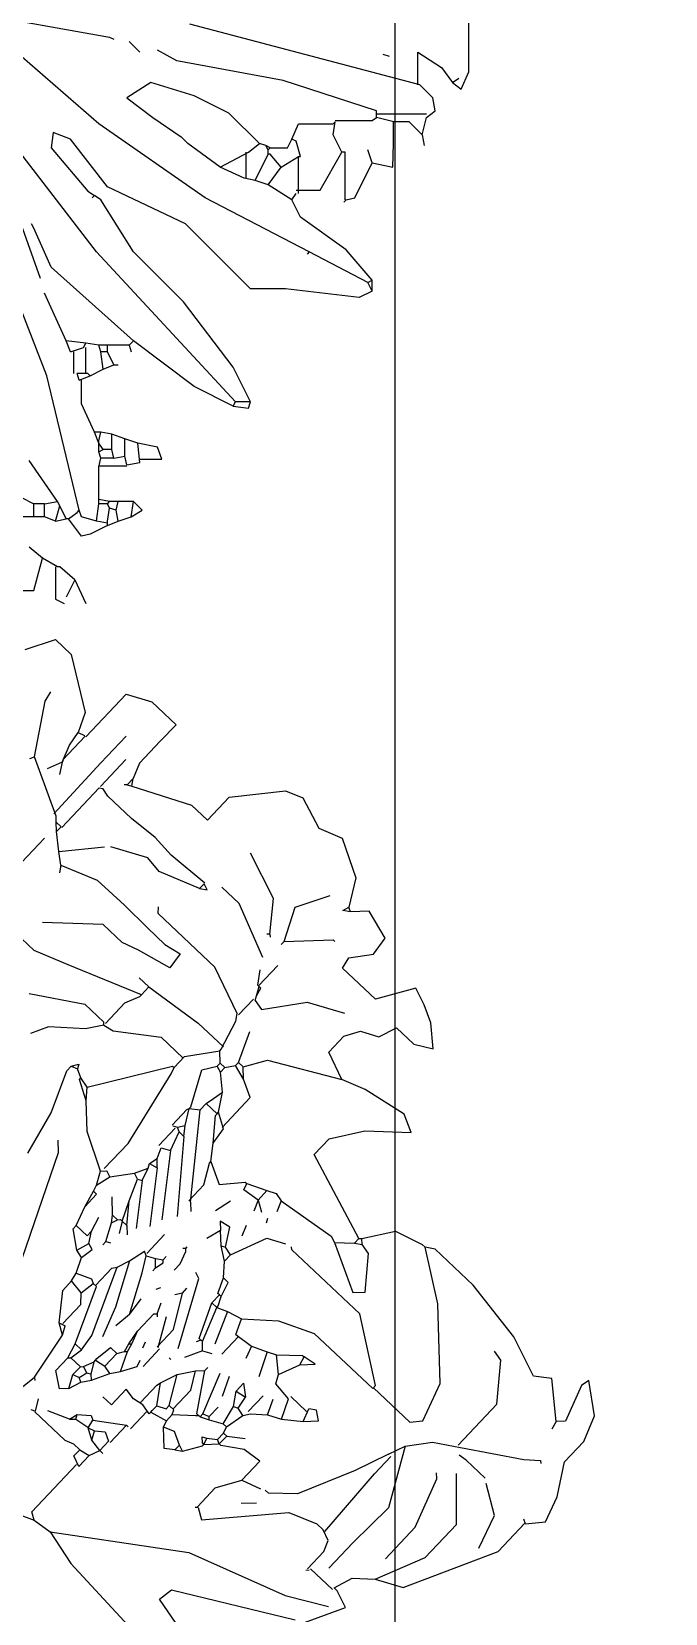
# Model space of a CAD drawing. Header units: metres. Extents: x 1769 to 3632, y 809 to 2652.
# Drawn here: x 2678.68 to 2678.918, y 1869.875 to 1870.469 of the extents above; entities that cross this region are included whole.
import ezdxf

# ---------------------------------------------------------------- set-up
doc = ezdxf.new("R2010")
doc.units = ezdxf.units.M
doc.header["$LTSCALE"] = 10
doc.layers.add('A-FLOR-LEVL', color=2, linetype='Continuous')
doc.layers.add('L-PLNT', color=66, linetype='Continuous')

# ---------------------------------------------------------------- blocks, each defined once
blk = doc.blocks.new('GARRA DE LEON')
at = {"layer": 'L-PLNT', "color": 65, "linetype": 'Continuous'}
for p, q in [((1271.7117, 335.3075), (1271.7821, 335.3903)), ((1271.7821, 335.3903), (1271.8152, 335.4027)), ((1271.8152, 335.4027), (1271.8773, 335.382)), ((1271.8773, 335.382), (1271.9229, 335.3986)), ((1271.9229, 335.3986), (1271.9933, 335.3613)), ((1271.9933, 335.3613), (1272.0223, 335.3116)), ((1271.4342, 335.3158), (1271.4798, 335.3386)), ((1271.4798, 335.3386), (1271.5439, 335.3386)), ((1271.5439, 335.3386), (1271.5429, 335.2951)), ((1272.0554, 335.3323), (1272.0305, 335.3075)), ((1272.1134, 335.3158), (1272.0554, 335.3323)), ((1271.2354, 335.2454), (1271.2644, 335.2992)), ((1271.2644, 335.2992), (1271.3059, 335.2992)), ((1271.3059, 335.2992), (1271.4011, 335.2371)), ((1271.4342, 335.204), (1271.4342, 335.3158)), ((1271.7117, 335.2474), (1271.7117, 335.3075)), ((1271.9477, 335.2412), (1271.9809, 335.3034)), ((1272.0181, 335.2992), (1272.0223, 335.3116)), ((1272.0305, 335.3075), (1272.0181, 335.2992)), ((1272.0305, 335.3075), (1272.0223, 335.3116)), ((1272.1175, 335.2785), (1272.1134, 335.3158)), ((1271.5429, 335.2951), (1271.5429, 335.2371)), ((1272.0885, 335.2412), (1272.1175, 335.2785)), ((1272.2211, 335.2868), (1272.1796, 335.2185)), ((1272.2542, 335.2744), (1272.2211, 335.2868)), ((1272.2873, 335.2578), (1272.2542, 335.2744)), ((1271.4011, 335.2371), (1271.4177, 335.1998)), ((1271.4891, 335.1874), (1271.4891, 335.2578)), ((1271.5429, 335.2371), (1271.5543, 335.2081)), ((1271.5626, 335.1957), (1271.6703, 335.2474)), ((1271.6703, 335.2474), (1271.7117, 335.2474)), ((1271.9063, 335.2247), (1271.8152, 335.2578)), ((1271.9767, 335.1791), (1271.9477, 335.2412)), ((1271.9767, 335.1791), (1272.043, 335.2454)), ((1272.043, 335.2454), (1272.0471, 335.2454)), ((1272.0927, 335.2185), (1272.0885, 335.2412)), ((1272.3246, 335.2247), (1272.2873, 335.2578)), ((1271.3307, 335.1998), (1271.3265, 335.2205)), ((1271.5191, 335.1543), (1271.5191, 335.2247)), ((1271.5543, 335.1915), (1271.5543, 335.2081)), ((1271.5626, 335.1957), (1271.5543, 335.2081)), ((1271.9477, 335.1708), (1271.9063, 335.2247)), ((1272.1796, 335.2185), (1272.0927, 335.2185)), ((1272.2335, 335.1708), (1272.2459, 335.206)), ((1272.2459, 335.206), (1272.2915, 335.206)), ((1272.2915, 335.206), (1272.3246, 335.2247)), ((1271.3887, 335.1087), (1271.3307, 335.1998)), ((1271.4177, 335.1998), (1271.4301, 335.204)), ((1271.4218, 335.1708), (1271.4177, 335.1998)), ((1271.4321, 335.1418), (1271.4321, 335.204)), ((1271.4901, 335.0549), (1271.4891, 335.1874)), ((1271.5543, 335.1915), (1271.5502, 335.1874)), ((1271.5543, 335.1915), (1271.5626, 335.1957)), ((1271.9767, 335.1791), (1271.9767, 335.1708)), ((1271.4342, 335.1377), (1271.4218, 335.1708)), ((1271.5191, 335.1501), (1271.5253, 335.1543)), ((1271.5191, 335.0466), (1271.5191, 335.1501)), ((1271.5419, 335.1504), (1271.5253, 335.1543)), ((1271.604, 335.1504), (1271.5419, 335.1504)), ((1271.662, 335.1548), (1271.604, 335.1504)), ((1271.7076, 335.1512), (1271.662, 335.1548)), ((1271.7904, 335.1563), (1271.7076, 335.1512)), ((1271.8028, 335.1501), (1271.7904, 335.1543)), ((1271.7904, 335.1418), (1271.7904, 335.1543)), ((1271.7904, 335.1418), (1271.8028, 335.1501)), ((1271.8649, 335.1729), (1271.8194, 335.1729)), ((1271.9684, 335.1294), (1271.8649, 335.1729)), ((1271.9477, 335.1708), (1271.9436, 335.1667)), ((1271.9477, 335.1708), (1271.9519, 335.1667)), ((1272.0885, 335.1253), (1272.1548, 335.1584)), ((1272.1838, 335.1253), (1272.2003, 335.1543)), ((1272.2003, 335.1543), (1272.2335, 335.1708)), ((1271.4342, 335.1377), (1271.4218, 335.1087)), ((1271.4342, 335.1377), (1271.4342, 335.1418)), ((1271.4342, 335.1377), (1271.4466, 335.117)), ((1271.6786, 335.117), (1271.6123, 335.0839)), ((1271.7117, 335.1129), (1271.6786, 335.117)), ((1271.7904, 335.1418), (1271.7117, 335.1129)), ((1271.9995, 335.0839), (1271.9995, 335.1377)), ((1272.0347, 335.0549), (1272.0885, 335.1253)), ((1272.1838, 335.0839), (1272.1838, 335.1253)), ((1271.3845, 335.1004), (1271.3887, 335.1087)), ((1271.4135, 335.0963), (1271.3887, 335.1087)), ((1271.4963, 335.0549), (1271.4135, 335.0963)), ((1271.9974, 335.0839), (1271.9809, 335.1087)), ((1272.3701, 335.0963), (1272.2832, 335.0797)), ((1272.4033, 335.0797), (1272.3701, 335.0963)), ((1271.5046, 335.0466), (1271.4963, 335.0549)), ((1271.546, 335.0093), (1271.604, 335.0756)), ((1271.7655, 335.0528), (1271.7572, 335.0632)), ((1272.0015, 335.0839), (1271.9974, 335.0839)), ((1272.0098, 335.0673), (1272.0015, 335.0839)), ((1272.0057, 335.0839), (1272.0015, 335.0839)), ((1272.0098, 335.0673), (1272.0057, 335.0839)), ((1272.014, 335.059), (1272.0098, 335.0673)), ((1272.0098, 335.0176), (1272.0098, 335.059)), ((1272.014, 335.059), (1272.0347, 335.0549)), ((1272.1092, 334.9928), (1272.2376, 335.0632)), ((1272.2376, 335.0632), (1272.1838, 335.0839)), ((1272.2832, 335.0797), (1272.2376, 335.0632)), ((1272.337, 335.0218), (1272.4033, 335.0797)), ((1271.517, 335.0342), (1271.5046, 335.0466)), ((1271.517, 335.0466), (1271.5046, 335.0466)), ((1271.517, 335.0342), (1271.517, 335.0466)), ((1271.546, 335.0093), (1271.517, 335.0342)), ((1271.9146, 335.0528), (1271.7655, 335.0528)), ((1271.8152, 335.0192), (1271.8484, 335.0259)), ((1271.8484, 335.0259), (1271.8525, 334.9928)), ((1272.0057, 335.0176), (1271.9146, 335.0528)), ((1271.5088, 334.9306), (1271.5088, 335.0093)), ((1271.5667, 334.9928), (1271.546, 335.0093)), ((1271.5667, 334.9928), (1271.6371, 335.0197)), ((1271.6371, 335.0197), (1271.7076, 335.0207)), ((1271.7076, 335.0207), (1271.7696, 335.0192)), ((1271.7696, 335.0192), (1271.8152, 335.0192)), ((1272.014, 335.0052), (1272.0057, 335.0176)), ((1272.0305, 334.9472), (1272.014, 335.0052)), ((1272.0719, 334.9514), (1272.0471, 335.0093)), ((1272.2976, 334.9638), (1272.337, 335.0218)), ((1271.5667, 334.9928), (1271.575, 334.9803)), ((1271.7034, 334.9658), (1271.6164, 334.8892)), ((1271.7531, 334.9658), (1271.7034, 334.9658)), ((1271.7862, 334.9762), (1271.7531, 334.9658)), ((1271.8525, 334.9928), (1271.7862, 334.9762)), ((1272.0844, 334.9514), (1272.1092, 334.9928)), ((1272.9747, 334.9679), (1272.9706, 334.9514)), ((1273.0286, 334.9265), (1272.9747, 334.9679)), ((1271.8484, 334.9389), (1271.8235, 334.9389)), ((1271.8484, 334.9389), (1271.9643, 334.9534)), ((1271.8484, 334.9182), (1271.8484, 334.9389)), ((1271.9643, 334.9534), (1272.0305, 334.9534)), ((1271.9891, 334.8892), (1272.0305, 334.9431)), ((1272.0305, 334.9431), (1272.0305, 334.9472)), ((1272.0471, 334.9265), (1272.0305, 334.9431)), ((1272.0595, 334.9265), (1272.0719, 334.9431)), ((1272.0719, 334.9431), (1272.0719, 334.9514)), ((1272.0844, 334.9514), (1272.0719, 334.9514)), ((1272.1009, 334.9348), (1272.0719, 334.9431)), ((1272.1009, 334.9348), (1272.0844, 334.9514)), ((1272.1341, 334.9182), (1272.1009, 334.9348)), ((1272.2976, 334.9224), (1272.2976, 334.9638)), ((1272.5109, 334.9224), (1272.5648, 334.9389)), ((1272.5648, 334.9389), (1272.573, 334.9389)), ((1272.5896, 334.9493), (1272.573, 334.9389)), ((1272.6642, 334.8768), (1272.573, 334.9389)), ((1272.689, 334.9493), (1272.5896, 334.9493)), ((1272.8132, 334.9306), (1272.689, 334.9493)), ((1272.9706, 334.9514), (1272.9954, 334.881)), ((1271.8484, 334.9182), (1271.7076, 334.8644)), ((1271.8359, 334.8851), (1271.8484, 334.9141)), ((1271.8484, 334.9141), (1271.8484, 334.9182)), ((1272.0305, 334.8934), (1272.0471, 334.9182)), ((1272.0471, 334.9182), (1272.0471, 334.9265)), ((1272.0595, 334.9265), (1272.0471, 334.9265)), ((1272.0595, 334.9141), (1272.0471, 334.9182)), ((1272.0595, 334.9141), (1272.0595, 334.9265)), ((1272.0885, 334.8892), (1272.0595, 334.9141)), ((1272.1341, 334.8395), (1272.1341, 334.9182)), ((1272.4695, 334.8644), (1272.2976, 334.9224)), ((1272.4736, 334.8685), (1272.5109, 334.9224)), ((1272.8919, 334.9017), (1272.8132, 334.9306)), ((1272.9209, 334.9224), (1272.8919, 334.9017)), ((1272.983, 334.8685), (1272.9209, 334.9224)), ((1273.0472, 334.8768), (1273.0286, 334.9265)), ((1271.8359, 334.8313), (1271.8359, 334.8851)), ((1271.8566, 334.8313), (1271.9312, 334.8851)), ((1271.9312, 334.8851), (1271.9891, 334.8851)), ((1271.9891, 334.8602), (1271.9891, 334.8892)), ((1272.0637, 334.8271), (1272.0305, 334.8934)), ((1272.0844, 334.8685), (1272.0885, 334.8892)), ((1272.1092, 334.8561), (1272.0885, 334.8892)), ((1272.7718, 334.7691), (1272.6642, 334.8768)), ((1272.8256, 334.881), (1272.805, 334.8851)), ((1272.8774, 334.8147), (1272.8256, 334.881)), ((1272.9954, 334.881), (1272.983, 334.8685)), ((1273.0472, 334.823), (1273.0472, 334.8768)), ((1271.7076, 334.8644), (1271.6413, 334.8395)), ((1271.8939, 334.7194), (1271.985, 334.8602)), ((1271.985, 334.8602), (1271.9891, 334.8602)), ((1271.9933, 334.8478), (1271.9891, 334.8602)), ((1272.0243, 334.6946), (1271.9933, 334.8478)), ((1272.0803, 334.852), (1272.0844, 334.8685)), ((1272.0803, 334.8354), (1272.0803, 334.852)), ((1272.1092, 334.852), (1272.0803, 334.852)), ((1272.1382, 334.8395), (1272.1092, 334.8561)), ((1272.1092, 334.852), (1272.1092, 334.8561)), ((1272.1092, 334.8478), (1272.1092, 334.852)), ((1272.1423, 334.8064), (1272.1092, 334.8478)), ((1272.4405, 334.8271), (1272.4695, 334.852)), ((1272.4695, 334.8644), (1272.4736, 334.8685)), ((1272.4695, 334.852), (1272.4695, 334.8644)), ((1272.4695, 334.852), (1272.4819, 334.8602)), ((1272.4819, 334.8602), (1272.4736, 334.8685)), ((1272.5026, 334.8561), (1272.4819, 334.8602)), ((1272.5482, 334.7981), (1272.5026, 334.8561)), ((1272.983, 334.8685), (1272.9872, 334.852)), ((1271.6413, 334.8395), (1271.575, 334.8395)), ((1271.691, 334.7733), (1271.7821, 334.8313)), ((1271.7821, 334.8313), (1271.8318, 334.8313)), ((1271.8359, 334.8271), (1271.8152, 334.7981)), ((1271.8359, 334.8271), (1271.8318, 334.8313)), ((1271.8359, 334.8271), (1271.8566, 334.8313)), ((1272.0616, 334.8188), (1272.0637, 334.823)), ((1272.0616, 334.7774), (1272.0616, 334.8188)), ((1272.0637, 334.823), (1272.0803, 334.8354)), ((1272.0637, 334.823), (1272.0637, 334.8271)), ((1272.0803, 334.794), (1272.0637, 334.823)), ((1272.1217, 334.7816), (1272.0803, 334.8354)), ((1272.1423, 334.8064), (1272.1382, 334.8395)), ((1272.279, 334.8106), (1272.2956, 334.8188)), ((1272.2956, 334.8188), (1272.3121, 334.8147)), ((1272.3121, 334.8147), (1272.4281, 334.8313)), ((1272.3121, 334.8147), (1272.3204, 334.794)), ((1272.4281, 334.8313), (1272.4405, 334.8271)), ((1272.4405, 334.8271), (1272.5316, 334.7816)), ((1272.8774, 334.707), (1272.8774, 334.8147)), ((1273.0824, 334.765), (1273.0472, 334.823)), ((1271.8152, 334.7981), (1271.7614, 334.7526)), ((1272.0719, 334.7816), (1272.0803, 334.794)), ((1272.0927, 334.7774), (1272.0803, 334.794)), ((1272.1631, 334.7774), (1272.1423, 334.8064)), ((1272.2045, 334.7567), (1272.2376, 334.794)), ((1272.2376, 334.794), (1272.2417, 334.794)), ((1272.2417, 334.794), (1272.279, 334.8106)), ((1272.2459, 334.7816), (1272.2417, 334.794)), ((1272.279, 334.7857), (1272.2459, 334.7816)), ((1272.279, 334.7857), (1272.279, 334.8106)), ((1272.279, 334.7857), (1272.2997, 334.7733)), ((1272.279, 334.7857), (1272.2873, 334.765)), ((1272.5316, 334.7816), (1272.5482, 334.7981)), ((1272.9872, 334.7733), (1273.012, 334.794)), ((1273.012, 334.794), (1273.0162, 334.7898)), ((1272.0637, 334.7774), (1272.0719, 334.7816)), ((1272.0699, 334.7319), (1272.0699, 334.7774)), ((1272.0803, 334.7774), (1272.0719, 334.7816)), ((1272.0927, 334.7402), (1272.0803, 334.7774)), ((1272.0927, 334.7774), (1272.0803, 334.7774)), ((1272.0927, 334.7774), (1272.1879, 334.6573)), ((1272.1879, 334.6946), (1272.1217, 334.7816)), ((1272.1631, 334.7774), (1272.2045, 334.7567)), ((1272.1631, 334.7733), (1272.1631, 334.7774)), ((1272.1838, 334.736), (1272.1631, 334.7733)), ((1272.3204, 334.765), (1272.3163, 334.7733)), ((1272.3411, 334.7443), (1272.3743, 334.7609)), ((1272.3908, 334.7609), (1272.3867, 334.765)), ((1272.5689, 334.7609), (1272.3908, 334.7609)), ((1272.6849, 334.6822), (1272.5689, 334.7609)), ((1272.7967, 334.6946), (1272.7718, 334.7691)), ((1272.8836, 334.707), (1272.9872, 334.7733)), ((1273.099, 334.7153), (1273.0824, 334.765)), ((1271.7614, 334.7526), (1271.7448, 334.7194)), ((1271.8442, 334.7277), (1271.8525, 334.7402)), ((1271.8442, 334.7277), (1271.8566, 334.7319)), ((1271.8442, 334.7153), (1271.8442, 334.7277)), ((1271.8525, 334.7402), (1271.8566, 334.7319)), ((1271.8732, 334.7236), (1271.8566, 334.7319)), ((1271.8732, 334.7194), (1271.8732, 334.7236)), ((1271.8939, 334.7194), (1271.8732, 334.7236)), ((1272.0761, 334.7319), (1272.0927, 334.7402)), ((1272.0844, 334.7112), (1272.0761, 334.7319)), ((1272.0927, 334.7402), (1272.1713, 334.6325)), ((1272.1838, 334.6946), (1272.1838, 334.736)), ((1272.2335, 334.7153), (1272.2417, 334.7484)), ((1272.3039, 334.7153), (1272.2956, 334.736)), ((1272.3121, 334.6739), (1272.3411, 334.7443)), ((1271.8773, 334.6366), (1271.8442, 334.7153)), ((1271.9105, 334.6987), (1271.8732, 334.7194)), ((1271.9105, 334.6987), (1271.8939, 334.7194)), ((1271.9519, 334.6573), (1271.9105, 334.6987)), ((1272.0243, 334.6283), (1272.0243, 334.6946)), ((1272.0803, 334.6946), (1272.0844, 334.7112)), ((1272.0803, 334.6946), (1272.0968, 334.6987)), ((1272.0844, 334.6863), (1272.0803, 334.6946)), ((1272.0968, 334.6987), (1272.0844, 334.7112)), ((1272.0968, 334.6987), (1272.1631, 334.6076)), ((1272.1879, 334.6946), (1272.2003, 334.6822)), ((1272.2749, 334.7112), (1272.2542, 334.707)), ((1272.2542, 334.707), (1272.2666, 334.6946)), ((1272.2666, 334.6946), (1272.2583, 334.6656)), ((1272.2873, 334.6739), (1272.2666, 334.6946)), ((1272.2956, 334.678), (1272.2749, 334.7112)), ((1272.7801, 334.676), (1272.7967, 334.6946)), ((1272.8381, 334.678), (1272.8836, 334.707)), ((1272.9085, 334.6967), (1272.8919, 334.6946)), ((1272.9582, 334.6967), (1272.9085, 334.6967)), ((1273.0741, 334.6863), (1273.099, 334.7153)), ((1272.0719, 334.6615), (1272.0844, 334.6863)), ((1272.0927, 334.6615), (1272.0844, 334.6863)), ((1272.2873, 334.6739), (1272.2956, 334.678)), ((1272.3121, 334.6573), (1272.2873, 334.6739)), ((1272.3121, 334.6739), (1272.2956, 334.678)), ((1272.3121, 334.6573), (1272.3121, 334.6739)), ((1272.4654, 334.6449), (1272.5316, 334.6739)), ((1272.5316, 334.6739), (1272.6849, 334.6739)), ((1272.6849, 334.6739), (1272.6849, 334.6822)), ((1272.6849, 334.676), (1272.7801, 334.676)), ((1272.805, 334.6366), (1272.8381, 334.678)), ((1272.9789, 334.5952), (1272.9126, 334.6656)), ((1273.0203, 334.6573), (1272.9665, 334.6905)), ((1273.0741, 334.6863), (1273.0658, 334.6905)), ((1273.0721, 334.6118), (1273.0721, 334.6863)), ((1271.898, 334.5497), (1271.8773, 334.6366)), ((1272.0223, 334.6201), (1271.9519, 334.6573)), ((1272.043, 334.6242), (1272.0719, 334.6615)), ((1272.0844, 334.6573), (1272.0719, 334.6615)), ((1272.0844, 334.6573), (1272.0927, 334.6615)), ((1272.1009, 334.6159), (1272.0844, 334.6573)), ((1272.0927, 334.6615), (1272.1465, 334.5869)), ((1272.3329, 334.6325), (1272.3121, 334.6573)), ((1272.3453, 334.6035), (1272.3329, 334.6325)), ((1272.3453, 334.6325), (1272.3329, 334.6325)), ((1272.3536, 334.6035), (1272.3453, 334.6325)), ((1272.4115, 334.5994), (1272.4654, 334.6449)), ((1272.573, 334.6325), (1272.5482, 334.6283)), ((1272.5523, 334.6118), (1272.573, 334.6325)), ((1272.7925, 334.6035), (1272.805, 334.6366)), ((1272.805, 334.6366), (1272.8629, 334.529)), ((1272.8919, 334.6325), (1272.8836, 334.6408)), ((1272.925, 334.5372), (1272.8919, 334.6325)), ((1273.041, 334.5911), (1273.0203, 334.6573)), ((1271.9394, 334.5911), (1271.9229, 334.6076)), ((1272.0223, 334.6201), (1272.0305, 334.6283)), ((1272.0347, 334.5952), (1272.0223, 334.6201)), ((1272.043, 334.6242), (1272.0305, 334.6283)), ((1272.0347, 334.5952), (1272.043, 334.6242)), ((1272.1299, 334.5786), (1272.1009, 334.6159)), ((1272.1175, 334.5786), (1272.1009, 334.6159)), ((1272.1941, 334.5662), (1272.1941, 334.6159)), ((1272.2417, 334.6242), (1272.2376, 334.6201)), ((1272.2417, 334.6242), (1272.2417, 334.6283)), ((1272.2459, 334.6201), (1272.2417, 334.6242)), ((1272.2542, 334.5952), (1272.2459, 334.6201)), ((1272.2542, 334.5952), (1272.2459, 334.6201)), ((1272.2997, 334.5994), (1272.2873, 334.6035)), ((1272.3494, 334.6035), (1272.3453, 334.6035)), ((1272.3494, 334.5828), (1272.3494, 334.6035)), ((1272.3536, 334.6035), (1272.3494, 334.6035)), ((1272.3619, 334.5869), (1272.3536, 334.6035)), ((1272.5068, 334.5952), (1272.544, 334.6283)), ((1272.5358, 334.5704), (1272.5523, 334.6118)), ((1272.544, 334.6283), (1272.5482, 334.6283)), ((1272.5523, 334.6118), (1272.5482, 334.6283)), ((1272.7925, 334.6035), (1272.7677, 334.5372)), ((1272.7987, 334.5579), (1272.7987, 334.6035)), ((1272.9872, 334.4378), (1273.0721, 334.6118)), ((1272.0761, 334.2888), (1271.9394, 334.5911)), ((1272.0388, 334.5828), (1272.0347, 334.5952)), ((1272.0471, 334.5828), (1272.0388, 334.5828)), ((1272.0471, 334.5497), (1272.0388, 334.5828)), ((1272.0471, 334.5497), (1272.0471, 334.5828)), ((1272.0968, 334.5745), (1272.0719, 334.5994)), ((1272.1051, 334.5621), (1272.0968, 334.5745)), ((1272.1092, 334.5745), (1272.0968, 334.5745)), ((1272.1051, 334.5621), (1272.1092, 334.5745)), ((1272.1092, 334.5745), (1272.1134, 334.5786)), ((1272.1175, 334.5786), (1272.1134, 334.5786)), ((1272.1299, 334.5786), (1272.1175, 334.5786)), ((1272.1175, 334.5786), (1272.1299, 334.5579)), ((1272.1299, 334.5786), (1272.1423, 334.5662)), ((1272.2128, 334.5704), (1272.2252, 334.5786)), ((1272.2252, 334.5786), (1272.2252, 334.5869)), ((1272.2293, 334.5745), (1272.2252, 334.5786)), ((1272.2252, 334.5579), (1272.2293, 334.5745)), ((1272.2542, 334.5952), (1272.2542, 334.5786)), ((1272.3619, 334.4751), (1272.2997, 334.5994)), ((1272.3784, 334.5165), (1272.3494, 334.5828)), ((1272.3619, 334.5828), (1272.3494, 334.5828)), ((1272.3619, 334.5828), (1272.3825, 334.5911)), ((1272.3619, 334.5828), (1272.3619, 334.5869)), ((1272.3867, 334.5165), (1272.3619, 334.5828)), ((1272.3825, 334.5911), (1272.4115, 334.5994)), ((1272.3825, 334.5911), (1272.4074, 334.529)), ((1272.424, 334.5704), (1272.4115, 334.5994)), ((1272.424, 334.5704), (1272.4612, 334.5745)), ((1272.4612, 334.5745), (1272.4902, 334.5869)), ((1272.4612, 334.5745), (1272.4695, 334.5497)), ((1272.4902, 334.5869), (1272.5068, 334.5952)), ((1272.4902, 334.5869), (1272.5109, 334.5414)), ((1272.5358, 334.5704), (1272.5068, 334.5952)), ((1272.9789, 334.5082), (1272.9789, 334.5952)), ((1272.0595, 334.5124), (1272.0471, 334.5497)), ((1272.0885, 334.5248), (1272.0803, 334.5538)), ((1272.1217, 334.529), (1272.1051, 334.5621)), ((1272.1796, 334.5331), (1272.1879, 334.5662)), ((1272.1962, 334.5621), (1272.1879, 334.5662)), ((1272.1962, 334.5621), (1272.2128, 334.5704)), ((1272.2128, 334.5331), (1272.1962, 334.5621)), ((1272.2252, 334.5579), (1272.2128, 334.5704)), ((1272.2252, 334.5579), (1272.2252, 334.5497)), ((1272.2956, 334.5579), (1272.2873, 334.5455)), ((1272.2956, 334.5579), (1272.2956, 334.5704)), ((1272.3308, 334.4958), (1272.2956, 334.5579)), ((1272.4302, 334.5704), (1272.4302, 334.5248)), ((1272.544, 334.5538), (1272.5358, 334.5704)), ((1272.5813, 334.5497), (1272.544, 334.5538)), ((1272.5813, 334.5559), (1272.6227, 334.5559)), ((1272.5979, 334.5124), (1272.5813, 334.5497)), ((1272.6352, 334.5704), (1272.6227, 334.5621)), ((1272.631, 334.5372), (1272.6227, 334.5621)), ((1272.631, 334.5372), (1272.6517, 334.5579)), ((1272.6517, 334.5579), (1272.6352, 334.5704)), ((1272.805, 334.413), (1272.7987, 334.5579)), ((1272.0595, 334.5124), (1272.0885, 334.5124)), ((1272.0595, 334.5041), (1272.0595, 334.5124)), ((1272.1009, 334.5041), (1272.0885, 334.5248)), ((1272.0885, 334.5124), (1272.0885, 334.5248)), ((1272.1217, 334.529), (1272.1299, 334.5331)), ((1272.1217, 334.529), (1272.1217, 334.5207)), ((1272.1713, 334.5082), (1272.1796, 334.5331)), ((1272.1796, 334.5331), (1272.2211, 334.4503)), ((1272.25, 334.4586), (1272.2128, 334.5331)), ((1272.2542, 334.529), (1272.2583, 334.5372)), ((1272.2873, 334.4958), (1272.279, 334.5165)), ((1272.3825, 334.5165), (1272.3784, 334.5165)), ((1272.3825, 334.5165), (1272.3784, 334.5082)), ((1272.3867, 334.5165), (1272.3825, 334.5165)), ((1272.3991, 334.5041), (1272.3867, 334.5165)), ((1272.3991, 334.5041), (1272.4157, 334.5124)), ((1272.4985, 334.4917), (1272.4985, 334.5124)), ((1272.4985, 334.5124), (1272.5192, 334.4958)), ((1272.542, 334.4793), (1272.542, 334.5207)), ((1272.573, 334.5), (1272.5606, 334.529)), ((1272.573, 334.5), (1272.5979, 334.5124)), ((1272.5979, 334.5124), (1272.631, 334.5372)), ((1272.7677, 334.5372), (1272.718, 334.4296)), ((1272.8629, 334.529), (1272.8588, 334.4337)), ((1272.925, 334.4544), (1272.925, 334.5372)), ((1272.0927, 334.4793), (1272.0595, 334.5041)), ((1272.0927, 334.4793), (1272.1009, 334.5041)), ((1272.1134, 334.5), (1272.1009, 334.5041)), ((1272.1092, 334.4751), (1272.1134, 334.5)), ((1272.1651, 334.5), (1272.1713, 334.5082)), ((1272.1651, 334.4544), (1272.1651, 334.5)), ((1272.2252, 334.3799), (1272.1713, 334.5082)), ((1272.25, 334.4586), (1272.2459, 334.4958)), ((1272.2832, 334.4917), (1272.2873, 334.4958)), ((1272.2832, 334.4461), (1272.2832, 334.4917)), ((1272.2873, 334.4958), (1272.2915, 334.4917)), ((1272.3329, 334.4503), (1272.3039, 334.5041)), ((1272.3308, 334.4503), (1272.3308, 334.4958)), ((1272.3991, 334.5041), (1272.3825, 334.471)), ((1272.4281, 334.4793), (1272.4281, 334.4875)), ((1272.4819, 334.4171), (1272.4529, 334.4958)), ((1272.4861, 334.4668), (1272.4695, 334.5041)), ((1272.4985, 334.4917), (1272.5192, 334.4958)), ((1272.515, 334.4668), (1272.4985, 334.4917)), ((1272.5234, 334.471), (1272.5192, 334.4958)), ((1272.5482, 334.4793), (1272.573, 334.5)), ((1272.9375, 334.413), (1272.9789, 334.5082)), ((1272.1092, 334.4751), (1272.0927, 334.4793)), ((1272.1217, 334.4461), (1272.1092, 334.4751)), ((1272.1217, 334.4461), (1272.1507, 334.4586)), ((1272.1507, 334.4586), (1272.1589, 334.4544)), ((1272.1548, 334.4254), (1272.1589, 334.4544)), ((1272.1672, 334.4544), (1272.1589, 334.4544)), ((1272.2128, 334.3467), (1272.1672, 334.4544)), ((1272.25, 334.4586), (1272.2459, 334.4254)), ((1272.395, 334.4378), (1272.4157, 334.4668)), ((1272.4157, 334.4668), (1272.4281, 334.4793)), ((1272.4343, 334.4337), (1272.4157, 334.4668)), ((1272.4736, 334.4089), (1272.4281, 334.4793)), ((1272.515, 334.4668), (1272.5234, 334.471)), ((1272.5234, 334.4296), (1272.515, 334.4668)), ((1272.5399, 334.4668), (1272.5234, 334.471)), ((1272.5316, 334.4296), (1272.5399, 334.4668)), ((1272.5399, 334.4668), (1272.5482, 334.4793)), ((1272.1258, 334.4296), (1272.1217, 334.4461)), ((1272.1258, 334.4047), (1272.1258, 334.4296)), ((1272.1548, 334.4254), (1272.1258, 334.4296)), ((1272.1693, 334.4089), (1272.1548, 334.4254)), ((1272.2211, 334.4503), (1272.2417, 334.3923)), ((1272.2873, 334.4171), (1272.2832, 334.4461)), ((1272.2915, 334.4213), (1272.2832, 334.4461)), ((1272.2873, 334.4171), (1272.2915, 334.4213)), ((1272.2956, 334.4047), (1272.2915, 334.4213)), ((1272.3121, 334.4296), (1272.308, 334.442)), ((1272.337, 334.4503), (1272.337, 334.4047)), ((1272.366, 334.4503), (1272.3619, 334.4503)), ((1272.3825, 334.4047), (1272.395, 334.4378)), ((1272.424, 334.384), (1272.395, 334.4378)), ((1272.4343, 334.384), (1272.4343, 334.4337)), ((1272.4819, 334.4171), (1272.4944, 334.4213)), ((1272.4944, 334.4213), (1272.4944, 334.4461)), ((1272.4985, 334.4171), (1272.4944, 334.4213)), ((1272.4985, 334.4171), (1272.5234, 334.4296)), ((1272.5316, 334.4296), (1272.5234, 334.4296)), ((1272.5358, 334.4171), (1272.5316, 334.4296)), ((1272.544, 334.4171), (1272.573, 334.4378)), ((1272.5855, 334.4213), (1272.5482, 334.3964)), ((1272.6227, 334.4254), (1272.5855, 334.4213)), ((1272.6227, 334.3757), (1272.6227, 334.4254)), ((1272.718, 334.4296), (1272.6766, 334.3923)), ((1272.8588, 334.4337), (1272.8588, 334.3674)), ((1272.9375, 334.413), (1272.9872, 334.4378)), ((1272.1631, 334.355), (1272.1258, 334.4047)), ((1272.1693, 334.3592), (1272.1693, 334.4089)), ((1272.2832, 334.3882), (1272.2915, 334.4006)), ((1272.2915, 334.4006), (1272.2873, 334.4171)), ((1272.2915, 334.4006), (1272.2956, 334.4047)), ((1272.3121, 334.3674), (1272.2956, 334.4047)), ((1272.3121, 334.3674), (1272.3287, 334.3964)), ((1272.3287, 334.3964), (1272.3246, 334.4089)), ((1272.3805, 334.3964), (1272.3825, 334.4047)), ((1272.3805, 334.3509), (1272.3805, 334.3964)), ((1272.4074, 334.3674), (1272.3825, 334.4047)), ((1272.4405, 334.3757), (1272.4736, 334.4047)), ((1272.4736, 334.4047), (1272.4778, 334.4089)), ((1272.4778, 334.4089), (1272.4736, 334.4089)), ((1272.4819, 334.4089), (1272.4778, 334.4089)), ((1272.4819, 334.4089), (1272.4985, 334.4171)), ((1272.4819, 334.4089), (1272.4819, 334.4171)), ((1272.5192, 334.3882), (1272.5358, 334.4006)), ((1272.5234, 334.3757), (1272.544, 334.3964)), ((1272.5358, 334.4006), (1272.5358, 334.4171)), ((1272.544, 334.4171), (1272.5358, 334.4171)), ((1272.544, 334.3964), (1272.5358, 334.4006)), ((1272.544, 334.4006), (1272.544, 334.4171)), ((1272.544, 334.3964), (1272.544, 334.4006)), ((1272.5482, 334.3964), (1272.544, 334.3964)), ((1272.6186, 334.2681), (1272.7304, 334.3923)), ((1272.6766, 334.3923), (1272.6683, 334.3923)), ((1272.7304, 334.3923), (1272.7842, 334.413)), ((1272.7842, 334.413), (1272.8008, 334.413)), ((1272.8215, 334.4047), (1272.8008, 334.413)), ((1272.8298, 334.384), (1272.8215, 334.4047)), ((1272.9043, 334.384), (1272.9375, 334.413)), ((1272.2293, 334.3467), (1272.2252, 334.3799)), ((1272.2625, 334.355), (1272.2666, 334.3882)), ((1272.2666, 334.3882), (1272.2832, 334.3882)), ((1272.2832, 334.355), (1272.2832, 334.3882)), ((1272.2997, 334.3509), (1272.3121, 334.3674)), ((1272.4074, 334.3674), (1272.424, 334.3757)), ((1272.4074, 334.355), (1272.4074, 334.3674)), ((1272.424, 334.3757), (1272.424, 334.384)), ((1272.4364, 334.384), (1272.424, 334.384)), ((1272.4405, 334.3757), (1272.4364, 334.384)), ((1272.4405, 334.3592), (1272.4405, 334.3757)), ((1272.5026, 334.3385), (1272.5234, 334.3716)), ((1272.5109, 334.384), (1272.5192, 334.3882)), ((1272.5192, 334.3757), (1272.5109, 334.384)), ((1272.5234, 334.3757), (1272.5192, 334.3882)), ((1272.5234, 334.3757), (1272.5192, 334.3757)), ((1272.5234, 334.3716), (1272.5234, 334.3757)), ((1272.5958, 334.3302), (1272.6227, 334.3757)), ((1272.6227, 334.3757), (1272.66, 334.3882)), ((1272.6517, 334.3426), (1272.6724, 334.3633)), ((1272.8298, 334.3385), (1272.8298, 334.384)), ((1272.8919, 334.3467), (1272.9043, 334.384)), ((1272.1631, 334.355), (1272.1755, 334.3592)), ((1272.1838, 334.3426), (1272.1631, 334.355)), ((1272.1838, 334.3426), (1272.1755, 334.3592)), ((1272.2003, 334.2474), (1272.1838, 334.3426)), ((1272.2211, 334.3177), (1272.2128, 334.3467)), ((1272.2293, 334.3467), (1272.2128, 334.3467)), ((1272.2252, 334.3219), (1272.2293, 334.3467)), ((1272.2542, 334.326), (1272.2625, 334.3467)), ((1272.2625, 334.3509), (1272.2832, 334.355)), ((1272.2625, 334.3509), (1272.2625, 334.355)), ((1272.2625, 334.3467), (1272.2625, 334.3509)), ((1272.2749, 334.326), (1272.2625, 334.3467)), ((1272.2997, 334.3509), (1272.2832, 334.355)), ((1272.2832, 334.3177), (1272.2997, 334.3509)), ((1272.366, 334.3467), (1272.3432, 334.3509)), ((1272.3432, 334.3509), (1272.3432, 334.3095)), ((1272.3867, 334.3509), (1272.366, 334.3467)), ((1272.4074, 334.3467), (1272.3867, 334.3509)), ((1272.4012, 334.3012), (1272.4012, 334.3467)), ((1272.4074, 334.3509), (1272.4405, 334.3592)), ((1272.4074, 334.3509), (1272.4074, 334.355)), ((1272.4074, 334.3467), (1272.4074, 334.3509)), ((1272.4447, 334.3467), (1272.4405, 334.3592)), ((1272.4654, 334.355), (1272.4447, 334.3467)), ((1272.4736, 334.3177), (1272.4447, 334.3467)), ((1272.4902, 334.3426), (1272.4654, 334.355)), ((1272.4902, 334.3302), (1272.4902, 334.3426)), ((1272.5026, 334.3385), (1272.4902, 334.3426)), ((1272.4902, 334.3302), (1272.5026, 334.3385)), ((1272.834, 334.3385), (1272.8298, 334.3343)), ((1272.834, 334.3426), (1272.8919, 334.3426)), ((1272.9002, 334.3467), (1272.8919, 334.3467)), ((1272.8961, 334.2598), (1272.9333, 334.3343)), ((1272.9333, 334.3343), (1272.9002, 334.3467)), ((1272.2211, 334.3177), (1272.2252, 334.3219)), ((1272.2211, 334.2846), (1272.2211, 334.3177)), ((1272.25, 334.3219), (1272.2252, 334.3219)), ((1272.25, 334.3219), (1272.2542, 334.326)), ((1272.25, 334.3012), (1272.25, 334.3219)), ((1272.25, 334.3012), (1272.2625, 334.3053)), ((1272.2625, 334.2763), (1272.25, 334.3012)), ((1272.2666, 334.3219), (1272.2542, 334.326)), ((1272.2625, 334.3053), (1272.2666, 334.3219)), ((1272.2707, 334.3012), (1272.2625, 334.3053)), ((1272.2625, 334.2763), (1272.2707, 334.3012)), ((1272.2666, 334.3219), (1272.2749, 334.326)), ((1272.2707, 334.3012), (1272.2832, 334.3177)), ((1272.2832, 334.3177), (1272.2749, 334.326)), ((1272.3432, 334.3095), (1272.3204, 334.3095)), ((1272.337, 334.2639), (1272.3908, 334.3012)), ((1272.3908, 334.2556), (1272.3908, 334.3012)), ((1272.3908, 334.3012), (1272.395, 334.3012)), ((1272.4902, 334.3302), (1272.4736, 334.3177)), ((1272.5958, 334.2805), (1272.5958, 334.3302)), ((1272.834, 334.2722), (1272.9085, 334.3136)), ((1272.25, 334.2639), (1272.2211, 334.2846)), ((1272.2625, 334.2763), (1272.25, 334.2639)), ((1272.5979, 334.2805), (1272.5938, 334.2763)), ((1272.5979, 334.2805), (1272.6186, 334.2681)), ((1272.6434, 334.2059), (1272.834, 334.2722)), ((1272.1962, 334.2184), (1272.2003, 334.2474)), ((1272.2003, 334.2474), (1272.2045, 334.2432)), ((1272.3039, 334.2349), (1272.308, 334.2515)), ((1272.3039, 334.2349), (1272.3121, 334.2432)), ((1272.308, 334.2515), (1272.3287, 334.2681)), ((1272.3121, 334.2432), (1272.308, 334.2515)), ((1272.3121, 334.2432), (1272.337, 334.2474)), ((1272.3287, 334.2681), (1272.337, 334.2639)), ((1272.3411, 334.2474), (1272.337, 334.2639)), ((1272.3411, 334.2474), (1272.337, 334.2474)), ((1272.3411, 334.2474), (1272.3536, 334.2515)), ((1272.3619, 334.2349), (1272.3411, 334.2474)), ((1272.3536, 334.2515), (1272.3701, 334.2639)), ((1272.3619, 334.2349), (1272.3536, 334.2515)), ((1272.3701, 334.2639), (1272.3867, 334.2556)), ((1272.3867, 334.2308), (1272.3867, 334.2556)), ((1272.6683, 334.1314), (1272.8795, 334.2515)), ((1272.2459, 334.2018), (1272.2335, 334.2225)), ((1272.3039, 334.2349), (1272.2625, 334.2184)), ((1272.3577, 334.2059), (1272.3784, 334.2101)), ((1272.3867, 334.2308), (1272.3619, 334.2349)), ((1272.3784, 334.2101), (1272.3867, 334.2308)), ((1272.3784, 334.1811), (1272.3784, 334.2101)), ((1272.3867, 334.2308), (1272.395, 334.2308)), ((1272.2376, 334.1977), (1272.2459, 334.2018)), ((1272.2459, 334.1997), (1272.3246, 334.1997)), ((1272.3246, 334.1997), (1272.3411, 334.2059)), ((1272.3411, 334.2059), (1272.3577, 334.2059)), ((1272.3577, 334.1894), (1272.3577, 334.2059)), ((1272.3784, 334.1811), (1272.3577, 334.1894)), ((1272.3722, 334.0569), (1272.3722, 334.1811)), ((1272.424, 334.0527), (1272.6434, 334.2059)), ((1272.6642, 334.1024), (1272.6683, 334.1314)), ((1272.7594, 334.0817), (1272.6642, 334.1024)), ((1272.2293, 333.9823), (1272.3867, 334.0486)), ((1272.3867, 334.0486), (1272.3722, 334.0569)), ((1272.3867, 334.0486), (1272.424, 334.0527)), ((1272.424, 334.0527), (1272.4944, 334.0361)), ((1272.4944, 334.0361), (1272.7387, 334.0196)), ((1273.1176, 333.8581), (1273.1176, 333.9823)), ((1272.2211, 333.9616), (1272.4322, 333.9243)), ((1273.0244, 333.8332), (1272.5855, 333.9492)), ((1272.4115, 333.7587), (1272.2211, 333.9243)), ((1272.4322, 333.9243), (1272.4405, 333.9202)), ((1272.4902, 333.8953), (1272.4695, 333.9161)), ((1272.5606, 333.8788), (1272.5234, 333.8995)), ((1272.7635, 333.8415), (1272.5606, 333.8788)), ((1272.9665, 333.8871), (1272.954, 333.8912)), ((1273.0203, 333.8332), (1273.0203, 333.8953)), ((1273.0203, 333.8953), (1273.0658, 333.8664)), ((1273.0658, 333.8664), (1273.0866, 333.8374)), ((1273.1031, 333.8249), (1273.1176, 333.8581)), ((1272.5109, 333.8374), (1272.4654, 333.8084)), ((1272.5938, 333.8125), (1272.5109, 333.8374)), ((1272.9416, 333.7835), (1272.7635, 333.8415)), ((1273.0493, 333.8084), (1273.0244, 333.8332)), ((1273.0866, 333.8374), (1273.099, 333.8457)), ((1273.0866, 333.8374), (1273.1031, 333.8249)), ((1272.4654, 333.8084), (1272.515, 333.7711)), ((1272.66, 333.7794), (1272.5938, 333.8125)), ((1273.0534, 333.7835), (1273.0493, 333.8084)), ((1272.6144, 333.6179), (1272.4115, 333.7587)), ((1272.515, 333.7711), (1272.5689, 333.7338)), ((1272.718, 333.7214), (1272.66, 333.7794)), ((1272.7801, 333.7297), (1272.7925, 333.7587)), ((1272.7925, 333.7587), (1272.8588, 333.7587)), ((1272.8588, 333.738), (1272.8629, 333.7628)), ((1272.8588, 333.7587), (1272.8629, 333.7628)), ((1272.8629, 333.7649), (1272.9333, 333.7649)), ((1272.9333, 333.7649), (1272.9416, 333.7711)), ((1272.9416, 333.7711), (1272.9416, 333.7835)), ((1273.0369, 333.7773), (1272.9416, 333.7773)), ((1272.9747, 333.7628), (1272.9416, 333.7711)), ((1272.9737, 333.7214), (1272.9737, 333.7628)), ((1273.0037, 333.7628), (1272.9747, 333.7628)), ((1273.0286, 333.738), (1273.0037, 333.7628)), ((1273.0286, 333.738), (1273.0369, 333.7711)), ((1273.0369, 333.7711), (1273.0534, 333.7835)), ((1272.3246, 333.7421), (1272.3204, 333.7131)), ((1272.3577, 333.7297), (1272.3246, 333.7421)), ((1272.4281, 333.6386), (1272.3577, 333.7297)), ((1272.5813, 333.7214), (1272.5689, 333.7338)), ((1272.5813, 333.7214), (1272.5689, 333.7338)), ((1272.7718, 333.7131), (1272.7801, 333.7297)), ((1272.7884, 333.7256), (1272.7801, 333.7297)), ((1272.8754, 333.7049), (1272.8588, 333.738)), ((1273.0286, 333.738), (1273.0327, 333.7173)), ((1272.4074, 333.5144), (1272.2542, 333.7131)), ((1272.3204, 333.7131), (1272.3908, 333.6303)), ((1272.6434, 333.6759), (1272.5813, 333.7214)), ((1272.6434, 333.6759), (1272.6973, 333.7049)), ((1272.6931, 333.6552), (1272.6931, 333.7049)), ((1272.6973, 333.7049), (1272.718, 333.7214)), ((1272.7097, 333.651), (1272.7346, 333.7007)), ((1272.7304, 333.7173), (1272.718, 333.7214)), ((1272.7346, 333.709), (1272.7304, 333.7173)), ((1272.7387, 333.7131), (1272.7304, 333.7173)), ((1272.7346, 333.709), (1272.7387, 333.7131)), ((1272.7346, 333.7007), (1272.7346, 333.709)), ((1272.7387, 333.7007), (1272.7346, 333.7007)), ((1272.7387, 333.7131), (1272.7718, 333.7131)), ((1272.7594, 333.6759), (1272.7387, 333.7007)), ((1272.7967, 333.6966), (1272.7884, 333.7256)), ((1272.834, 333.6324), (1272.8754, 333.7049)), ((1272.8816, 333.7049), (1272.8754, 333.7049)), ((1272.8816, 333.6137), (1272.8816, 333.7049)), ((1272.9333, 333.6841), (1272.925, 333.709)), ((1272.9727, 333.6759), (1272.9737, 333.7214)), ((1272.689, 333.6552), (1272.6434, 333.6759)), ((1272.7346, 333.6427), (1272.7594, 333.6759)), ((1272.7594, 333.6759), (1272.7925, 333.6966)), ((1272.7925, 333.6262), (1272.7925, 333.6966)), ((1272.7925, 333.6966), (1272.7967, 333.6966)), ((1272.9002, 333.6179), (1272.9333, 333.6841)), ((1272.9333, 333.6841), (1272.9727, 333.6759)), ((1272.5772, 333.5682), (1272.4281, 333.6386)), ((1272.7097, 333.651), (1272.689, 333.6552)), ((1272.7346, 333.6427), (1272.7097, 333.651)), ((1272.7801, 333.6137), (1272.7346, 333.6427)), ((1272.3908, 333.6303), (1272.4033, 333.622)), ((1272.4033, 333.622), (1272.3991, 333.6179)), ((1272.4157, 333.6137), (1272.4033, 333.622)), ((1272.4778, 333.5144), (1272.4157, 333.6137)), ((1272.8132, 333.5144), (1272.6144, 333.6179)), ((1272.7801, 333.6137), (1272.7884, 333.6262)), ((1272.7967, 333.5806), (1272.7801, 333.6137)), ((1272.7884, 333.6324), (1272.834, 333.6324)), ((1272.8836, 333.6137), (1272.8795, 333.6096)), ((1272.8836, 333.6137), (1272.9002, 333.6179)), ((1272.8836, 333.5185), (1272.7967, 333.5806)), ((1272.3121, 333.2783), (1272.2045, 333.5558)), ((1272.2625, 333.5682), (1272.2997, 333.4647)), ((1272.2873, 333.5599), (1272.2832, 333.5682)), ((1272.3204, 333.4854), (1272.2873, 333.5599)), ((1272.7014, 333.444), (1272.5772, 333.5682)), ((1272.9333, 333.4605), (1272.8836, 333.5185)), ((1272.6724, 333.2286), (1272.4074, 333.5144)), ((1272.573, 333.4191), (1272.4778, 333.5144)), ((1272.8132, 333.5144), (1272.8091, 333.5102)), ((1272.925, 333.4564), (1272.8132, 333.5144)), ((1272.4778, 333.3446), (1272.3204, 333.4854)), ((1272.925, 333.4564), (1272.9333, 333.4605)), ((1272.9333, 333.4398), (1272.925, 333.4564)), ((1272.9333, 333.4398), (1272.9333, 333.4605)), ((1272.3494, 333.3446), (1272.308, 333.4357)), ((1272.7677, 333.444), (1272.7014, 333.444)), ((1272.9085, 333.4274), (1272.7677, 333.444)), ((1272.9333, 333.4398), (1272.9085, 333.4274)), ((1272.6683, 333.2949), (1272.573, 333.4191)), ((1272.3577, 333.3239), (1272.3494, 333.3446)), ((1272.3867, 333.3404), (1272.3494, 333.3446)), ((1272.3825, 333.3321), (1272.3867, 333.3404)), ((1272.4115, 333.3363), (1272.3867, 333.3404)), ((1272.4157, 333.3239), (1272.4115, 333.3363)), ((1272.4281, 333.3363), (1272.4115, 333.3363)), ((1272.4695, 333.3363), (1272.4281, 333.3363)), ((1272.4281, 333.3239), (1272.4281, 333.3363)), ((1272.4695, 333.3363), (1272.4778, 333.3446)), ((1272.4695, 333.3363), (1272.4736, 333.3239)), ((1272.5938, 333.2576), (1272.4778, 333.3446)), ((1272.3577, 333.3239), (1272.3825, 333.3321)), ((1272.3639, 333.2825), (1272.3639, 333.3239)), ((1272.3867, 333.2825), (1272.3867, 333.3321)), ((1272.4198, 333.2907), (1272.4157, 333.3239)), ((1272.4281, 333.3239), (1272.4157, 333.3239)), ((1272.4405, 333.299), (1272.4281, 333.3239)), ((1272.3743, 333.0216), (1272.3121, 333.2783)), ((1272.3743, 333.27), (1272.3701, 333.2825)), ((1272.3908, 333.2825), (1272.3701, 333.2825)), ((1272.3743, 333.27), (1272.395, 333.2783)), ((1272.395, 333.2783), (1272.3908, 333.2825)), ((1272.395, 333.2783), (1272.4198, 333.2907)), ((1272.4198, 333.2907), (1272.4405, 333.299)), ((1272.4405, 333.299), (1272.4488, 333.299)), ((1272.7014, 333.2286), (1272.6683, 333.2949)), ((1272.3784, 333.2245), (1272.3784, 333.27)), ((1272.6683, 333.2203), (1272.5938, 333.2576)), ((1272.4033, 333.1706), (1272.3784, 333.2245)), ((1272.6683, 333.2203), (1272.6724, 333.2286)), ((1272.6683, 333.2203), (1272.6973, 333.2162)), ((1272.7014, 333.2286), (1272.6724, 333.2286)), ((1272.6973, 333.2162), (1272.7014, 333.2286)), ((1272.4115, 333.1499), (1272.4033, 333.1706)), ((1272.4157, 333.1706), (1272.4033, 333.1706)), ((1272.4115, 333.1541), (1272.4157, 333.1706)), ((1272.4115, 333.1499), (1272.4115, 333.1541)), ((1272.4364, 333.1665), (1272.4157, 333.1706)), ((1272.4364, 333.1375), (1272.4364, 333.1665)), ((1272.4612, 333.1582), (1272.4364, 333.1665)), ((1272.4861, 333.1499), (1272.4612, 333.1582)), ((1272.4612, 333.1251), (1272.4612, 333.1582)), ((1272.4115, 333.1334), (1272.4115, 333.1499)), ((1272.4198, 333.1375), (1272.4115, 333.1499)), ((1272.4115, 333.1334), (1272.4198, 333.1375)), ((1272.4157, 333.1209), (1272.4115, 333.1334)), ((1272.4364, 333.1375), (1272.4198, 333.1375)), ((1272.4405, 333.1209), (1272.4364, 333.1375)), ((1272.4405, 333.1209), (1272.4612, 333.1251)), ((1272.4654, 333.1085), (1272.4612, 333.1251)), ((1272.5234, 333.1417), (1272.4861, 333.1499)), ((1272.4902, 333.1127), (1272.4861, 333.1499)), ((1272.5316, 333.1189), (1272.5234, 333.1417)), ((1272.3329, 333.0381), (1272.279, 333.1168)), ((1272.4115, 333.1044), (1272.4157, 333.1209)), ((1272.4115, 333.1064), (1272.4654, 333.1064)), ((1272.4115, 333.0423), (1272.4115, 333.1044)), ((1272.4405, 333.1209), (1272.4157, 333.1209)), ((1272.4654, 333.1085), (1272.4902, 333.1127)), ((1272.4902, 333.1189), (1272.5316, 333.1189)), ((1272.2625, 333.0464), (1272.2873, 333.034)), ((1272.2873, 333.0091), (1272.2873, 333.034)), ((1272.308, 333.034), (1272.2873, 333.034)), ((1272.308, 333.034), (1272.3329, 333.0381)), ((1272.308, 333.0091), (1272.308, 333.034)), ((1272.337, 333.0298), (1272.3329, 333.0381)), ((1272.4074, 333.0009), (1272.4115, 333.034)), ((1272.4322, 333.0381), (1272.4115, 333.0423)), ((1272.4115, 333.0381), (1272.4115, 333.0423)), ((1272.4115, 333.034), (1272.4115, 333.0381)), ((1272.4281, 333.034), (1272.4115, 333.034)), ((1272.4281, 333.034), (1272.4322, 333.0381)), ((1272.4322, 333.0257), (1272.4281, 333.034)), ((1272.4488, 333.0381), (1272.4322, 333.0381)), ((1272.4447, 333.0216), (1272.4488, 333.0381)), ((1272.4778, 333.0381), (1272.4488, 333.0381)), ((1272.4736, 333.0091), (1272.4778, 333.0381)), ((1272.4944, 333.0216), (1272.4778, 333.0381)), ((1272.2873, 333.0091), (1272.2542, 333.0091)), ((1272.308, 333.0091), (1272.2873, 333.0091)), ((1272.3287, 333.0009), (1272.308, 333.0091)), ((1272.3287, 333.0009), (1272.337, 333.0298)), ((1272.3287, 333.0009), (1272.3494, 333.005)), ((1272.3494, 333.005), (1272.337, 333.0298)), ((1272.3536, 333.005), (1272.3494, 333.005)), ((1272.3536, 333.005), (1272.3701, 333.0174)), ((1272.3784, 332.9719), (1272.3536, 333.005)), ((1272.3701, 333.0174), (1272.3743, 333.0216)), ((1272.3784, 333.0091), (1272.3743, 333.0216)), ((1272.4074, 333.0009), (1272.3784, 333.0091)), ((1272.4281, 333.0009), (1272.4322, 333.0257)), ((1272.4447, 333.0216), (1272.4322, 333.0257)), ((1272.4488, 333.0009), (1272.4447, 333.0216)), ((1272.4488, 333.0009), (1272.4736, 333.0091)), ((1272.4736, 333.0091), (1272.4944, 333.0216)), ((1272.395, 332.976), (1272.3784, 332.9719)), ((1272.4281, 332.9926), (1272.395, 332.976)), ((1272.4281, 332.9967), (1272.4074, 333.0009)), ((1272.4281, 332.9926), (1272.4488, 333.0009)), ((1272.4281, 332.9967), (1272.4281, 333.0009)), ((1272.4281, 332.9926), (1272.4281, 332.9967)), ((1272.3039, 332.9304), (1272.279, 332.9512)), ((1272.2873, 332.8683), (1272.3039, 332.9304)), ((1272.3329, 332.9139), (1272.3039, 332.9304)), ((1272.3287, 332.9139), (1272.3287, 332.8518)), ((1272.337, 332.9139), (1272.3329, 332.9139)), ((1272.366, 332.889), (1272.337, 332.9139)), ((1272.366, 332.889), (1272.3494, 332.8559)), ((1272.366, 332.889), (1272.3867, 332.8435)), ((1272.2583, 332.8683), (1272.2873, 332.8683)), ((1272.3287, 332.8518), (1272.3453, 332.8435))]:
    blk.add_line(p, q, dxfattribs=at)

msp = doc.modelspace()

# ---------------------------------------------------------------- linework, layer by layer
at = {"layer": 'A-FLOR-LEVL', "ltscale": 0.01}
msp.add_lwpolyline([(2680.1167, 1870.84083), (2678.8167, 1870.84083), (2678.8167, 1869.04082), (2680.1167, 1869.04082)], close=True, dxfattribs=at)

# ---------------------------------------------------------------- block references
at = {"layer": 'L-PLNT', "color": 173, "xscale": 0.1967723582811821, "yscale": 0.1967723582811821, "zscale": 0.1967723582811821}
msp.add_blockref('GARRA DE LEON', (2428.33006, 1804.75968), dxfattribs=at)
at = {"layer": 'L-PLNT', "color": 173, "xscale": 0.1967723582811821, "yscale": 0.1967723582811821, "zscale": 0.1967723582811821, "rotation": 316.7206854993391}
msp.add_blockref('GARRA DE LEON', (2451.34382, 1993.69907), dxfattribs=at)

doc.saveas('drawing.dxf')
